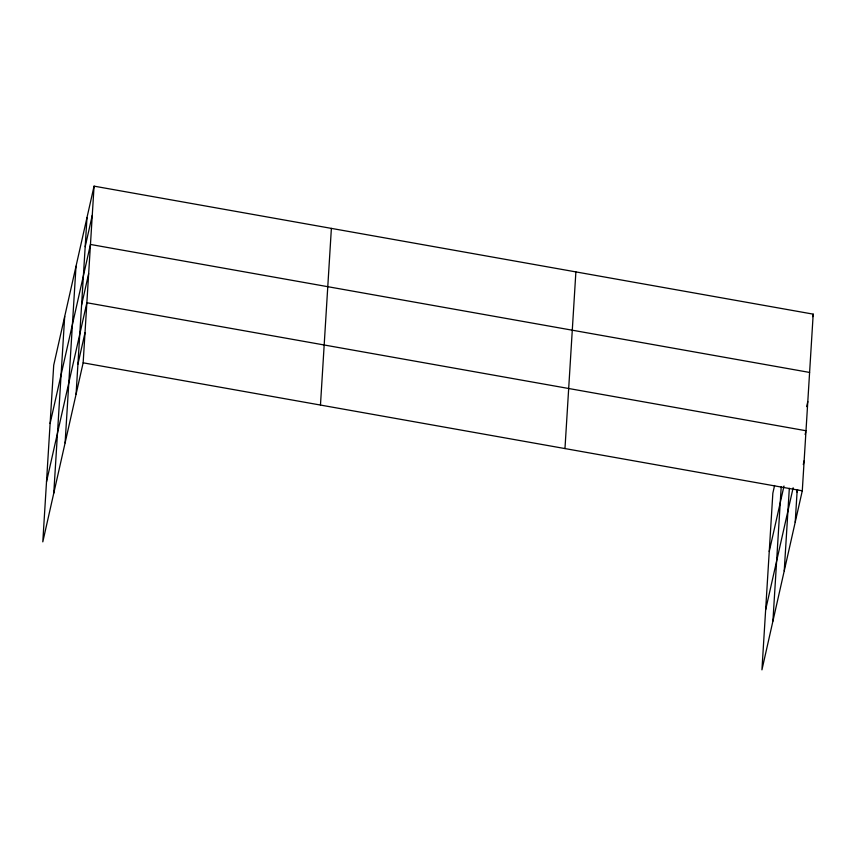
<?xml version="1.0" encoding="UTF-8"?>
<svg xmlns="http://www.w3.org/2000/svg" width="856" height="856" viewBox="0 0 856 856"><rect width="100%" height="100%" fill="white"/><g stroke="black" fill="none" stroke-linecap="round" stroke-linejoin="round"><path stroke-width="1.28" d="M53.778 493.131L64.692 316.463M65.099 442.927L76.013 266.259M76.077 394.199L86.991 217.542M94.064 186.148L53.714 365.191L42.8 541.859L83.15 362.816L94.064 186.148L813.2 314.141L802.286 490.809L761.936 669.852L772.85 493.184L774.584 485.491M320.465 405.049L331.379 228.392M564.971 448.565L575.885 271.908M772.915 621.124L781.207 486.861M784.235 570.92L789.328 488.327M795.213 522.192L797.225 489.546M85.193 246.689L92.266 215.305M50.108 423.495L90.458 244.452L809.594 372.435M81.588 304.982L88.66 273.599M46.513 481.789L86.863 302.746L805.999 430.739M77.928 364.164L85.001 332.781M812.633 316.656L813.2 314.141M769.244 551.489L784 486.026M806.662 406.611L807.797 401.592M765.649 609.782L793.148 487.77M805.143 434.506L805.71 431.991M797.064 492.157L797.632 489.643M803.292 464.541L804.137 460.774M83.15 362.816L802.286 490.809"/></g></svg>
